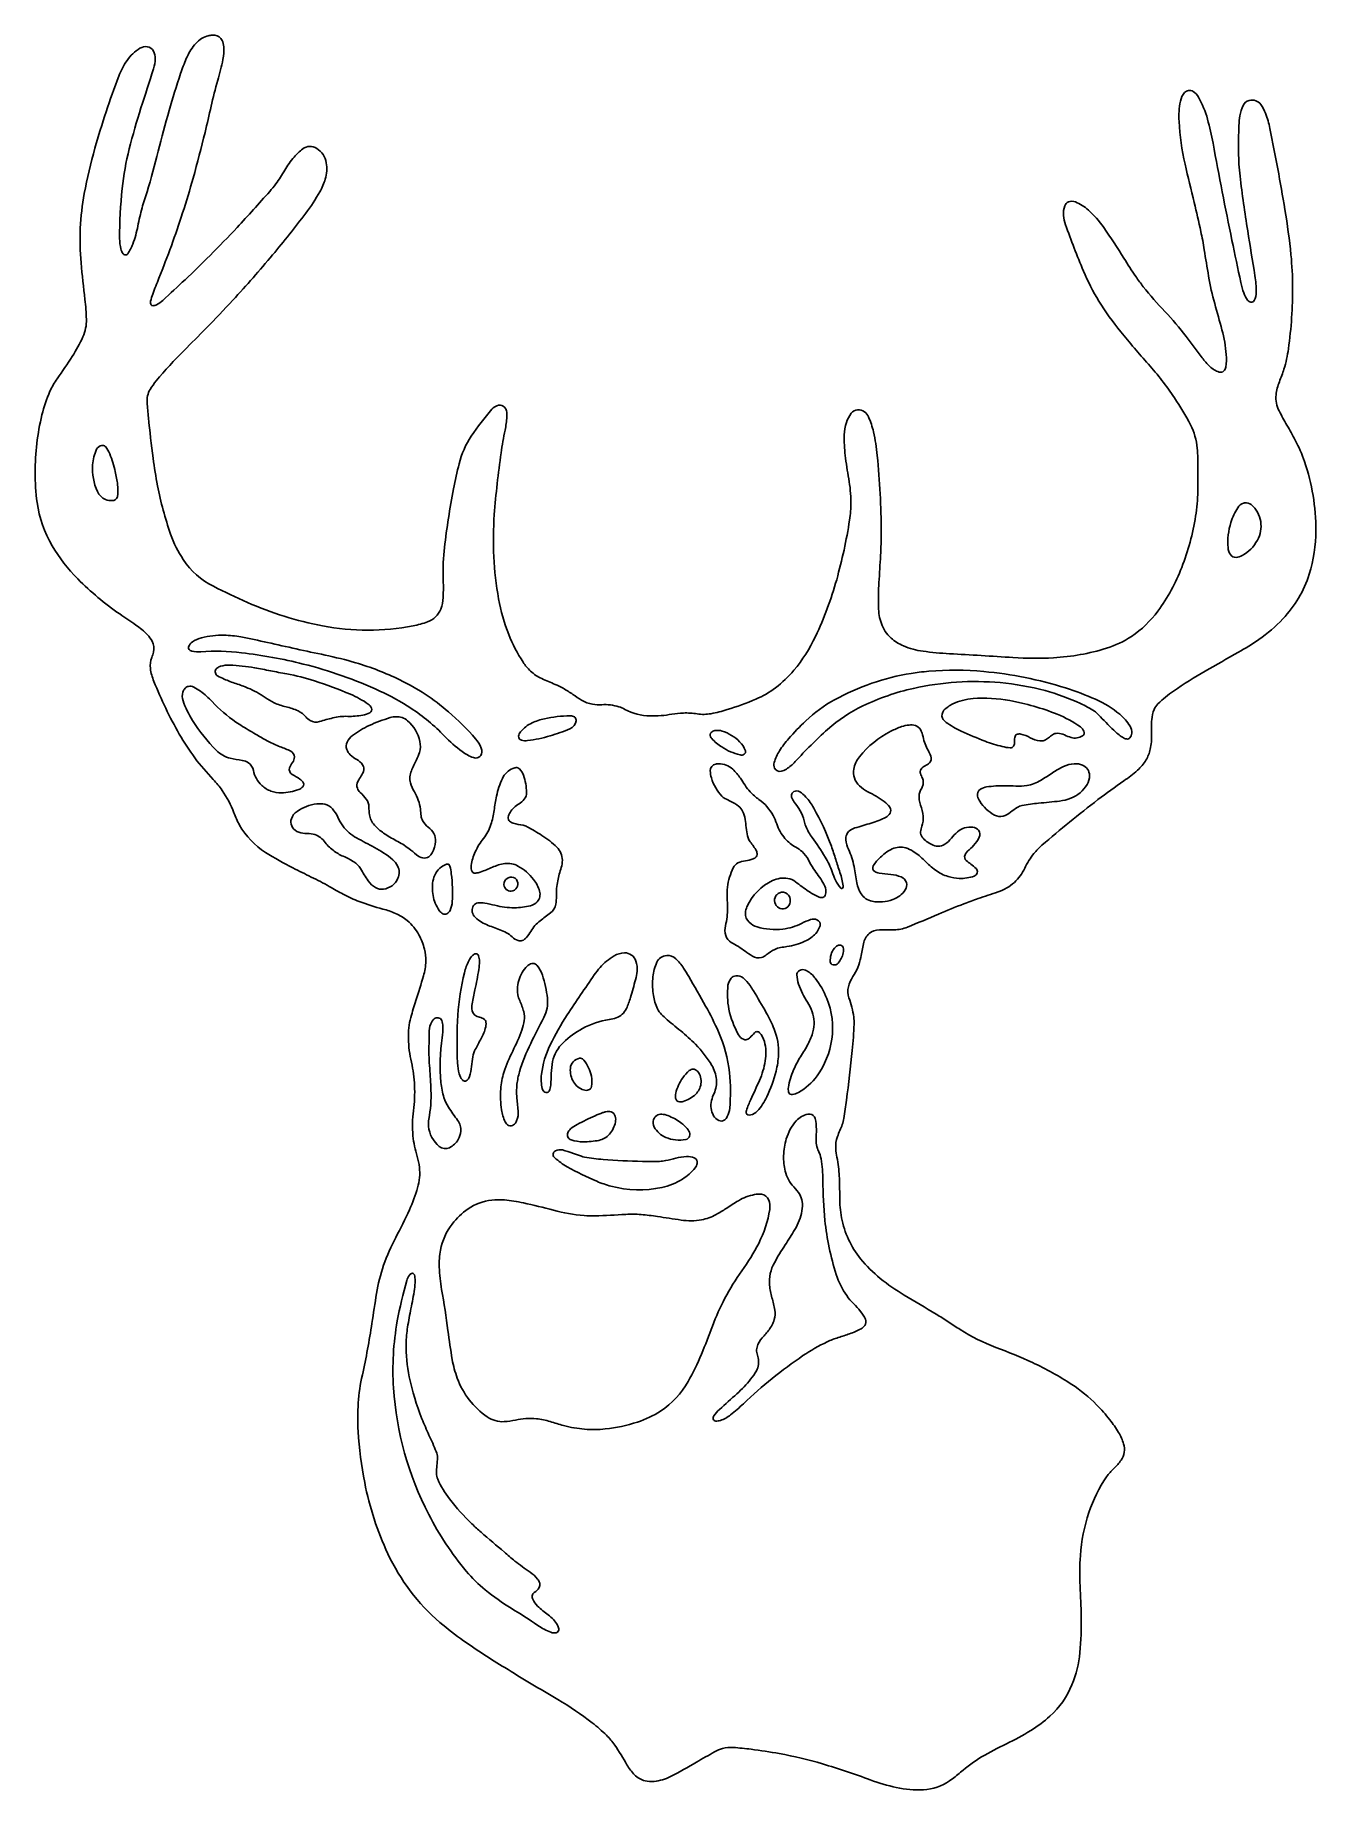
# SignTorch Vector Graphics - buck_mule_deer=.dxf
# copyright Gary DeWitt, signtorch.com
# Model space of a CAD drawing. Extents: x 9.08 to 14.92, y 8 to 16.
import ezdxf

# ---------------------------------------------------------------- set-up
doc = ezdxf.new("R2010")
doc.units = 0
doc.layers.add('SignTorch_BUCK_MULE_DEER_', color=18, linetype='CONTINUOUS')

msp = doc.modelspace()

# ---------------------------------------------------------------- linework, layer by layer
at = {"layer": 'SignTorch_BUCK_MULE_DEER_'}
for points in [[(9.8637, 15.9942, 0.151227), (9.8068, 15.9549, 0.066055), (9.7697, 15.8922, 0.019138), (9.7435, 15.8236, 0.012629), (9.6913, 15.6553, 0.007229), (9.6418, 15.47, -0.011157), (9.5909, 15.2852, -0.009574), (9.5792, 15.2487, 0.016459), (9.568, 15.2121, 0.017789), (9.5487, 15.1291, -0.039875), (9.5258, 15.047, -0.068875), (9.5023, 15.0028, -0.271377), (9.4898, 14.9973, -0.218369), (9.481, 15.0027, -0.090337), (9.4713, 15.0247, -0.057659), (9.4656, 15.0725, -0.027493), (9.4772, 15.3, -0.035444), (9.5095, 15.4807, -0.015475), (9.563, 15.6676, -0.000025), (9.6201, 15.8458, 0.073895), (9.6276, 15.8921, 0.117685), (9.6199, 15.9267, 0.259805), (9.5915, 15.9465, 0.162408), (9.5584, 15.9391, 0.105222), (9.4996, 15.8838, 0.061345), (9.4617, 15.8119, 0.021208), (9.3529, 15.484, 0.023661), (9.3045, 15.2778, 0.068689), (9.29, 14.9612, 0.00626), (9.3074, 14.7942, -0.021449), (9.314, 14.7041, -0.113765), (9.2981, 14.624, -0.037913), (9.2497, 14.5352, -0.010622), (9.1808, 14.4335, 0.048605), (9.148, 14.3761, 0.046741), (9.1114, 14.2689, 0.058535), (9.0801, 14.0064, 0.034859), (9.0895, 13.8686, 0.099659), (9.1581, 13.6722, 0.061351), (9.275, 13.5209, 0.047007), (9.466, 13.3611, 0.002332), (9.5396, 13.3109, -0.055646), (9.5925, 13.2659, -0.060829), (9.6133, 13.2376, -0.189197), (9.6202, 13.1873, -0.039598), (9.612, 13.1621, 0.133942), (9.6058, 13.1134, 0.061569), (9.6218, 13.0535, 0.033075), (9.7377, 12.8137, 0.063045), (9.8924, 12.607, -0.040015), (9.9334, 12.5571, -0.064522), (9.9863, 12.4554, 0.041231), (10.0122, 12.3993, 0.123879), (10.131, 12.2748, 0.022678), (10.256, 12.2037, 0.005848), (10.3393, 12.1624, -0.0171), (10.4216, 12.1193, 0.004292), (10.4856, 12.0837, 0.035416), (10.5578, 12.0507, 0.025741), (10.6658, 12.0165, -0.039186), (10.7235, 11.9966, -0.070205), (10.7771, 11.9635, -0.096636), (10.8304, 11.8985, -0.059783), (10.8556, 11.8342, -0.073498), (10.8617, 11.7783, -0.060135), (10.851, 11.7115, -0.009869), (10.8164, 11.5992, 0.014258), (10.7935, 11.5225, 0.072768), (10.7822, 11.4255, 0.049581), (10.796, 11.3184, -0.04658), (10.8104, 11.2114, -0.044033), (10.805, 11.0973, 0.059174), (10.8031, 10.983, 0.048866), (10.822, 10.8893, -0.046632), (10.8324, 10.8389, -0.09836), (10.8245, 10.7464, -0.036708), (10.7869, 10.6451, -0.015144), (10.7252, 10.5202, 0.038201), (10.6693, 10.3927, 0.044733), (10.637, 10.2646, 0.00239), (10.616, 10.1281, -0.017792), (10.5723, 9.8931, 0.037126), (10.5537, 9.7657, 0.03387), (10.5533, 9.636, 0.031345), (10.5832, 9.4026, 0.062228), (10.6888, 9.0777, 0.105784), (10.9262, 8.765, 0.025454), (11.0337, 8.6816, 0.01546), (11.2214, 8.5592, 0.003038), (11.4637, 8.4136, -0.029957), (11.6202, 8.3077, -0.031328), (11.6856, 8.2507, -0.046814), (11.723, 8.2061, -0.024147), (11.7788, 8.1161, 0.071519), (11.8133, 8.0707, 0.129826), (11.8611, 8.0433, 0.093929), (11.9024, 8.0403, 0.090109), (11.9769, 8.0627, 0.014624), (12.0958, 8.1279, -0.003), (12.1784, 8.1757, -0.064827), (12.2151, 8.1908, -0.083178), (12.2633, 8.1954, -0.014466), (12.345, 8.1871, -0.011174), (12.4731, 8.1674, -0.029199), (12.6706, 8.1206, -0.015728), (12.8884, 8.0477, 0.033991), (13.007, 8.0128, 0.06767), (13.1305, 8.0025, 0.138989), (13.2495, 8.0431, 0.030045), (13.2998, 8.0825, -0.049157), (13.396, 8.1521, -0.019957), (13.5086, 8.2118, 0.025575), (13.6205, 8.2729, 0.046299), (13.7071, 8.3378, 0.112142), (13.8078, 8.4813, 0.07284), (13.8441, 8.6279, 0.030572), (13.8501, 8.7916, 0.006209), (13.845, 8.9308, -0.029677), (13.8463, 9.07, -0.063201), (13.8852, 9.2661, -0.0695), (13.966, 9.4291, -0.057597), (13.9988, 9.4668, 0.05557), (14.0317, 9.5045, 0.230153), (14.0433, 9.579, 0.059304), (14.0204, 9.6307, 0.034282), (13.9802, 9.6891, 0.026732), (13.92, 9.7571, 0.052785), (13.8065, 9.8502, 0.037842), (13.6276, 9.9493, 0.018363), (13.4604, 10.0187, -0.053265), (13.2984, 10.0996, -0.005046), (13.2439, 10.1352, 0.012137), (13.189, 10.1701, 0.001521), (13.0429, 10.2573, -0.036329), (12.934, 10.333, -0.051986), (12.8442, 10.4226, -0.124825), (12.7575, 10.6096, -0.047639), (12.7488, 10.7046, 0.012818), (12.7468, 10.8, 0.019903), (12.7432, 10.8414, 0.018661), (12.736, 10.8851, -0.032294), (12.7307, 10.9239, -0.105631), (12.7384, 10.9792, -0.020789), (12.7501, 11.0076, 0.065531), (12.767, 11.0621, 0.009171), (12.7798, 11.1457, 0.009282), (12.806, 11.372, 0.012664), (12.8146, 11.4923, 0.048131), (12.813, 11.5241, 0.049693), (12.7908, 11.6124, -0.149852), (12.7885, 11.6616, -0.082631), (12.8091, 11.7084, 0.096379), (12.845, 11.7963, 0.00125), (12.8571, 11.8581, -0.163128), (12.8832, 11.9044, -0.191969), (12.9296, 11.9216, 0.011781), (12.9961, 11.9215, 0.091345), (13.058, 11.9343, 0.00403), (13.1991, 11.993, -0.007386), (13.3151, 12.0404, -0.013377), (13.3802, 12.0639, 0.00245), (13.4708, 12.0943, 0.102095), (13.5451, 12.1381, 0.09966), (13.5922, 12.202, -0.061401), (13.6344, 12.2694, -0.043822), (13.671, 12.307, -0.014972), (13.9264, 12.5149, -0.013377), (14.0446, 12.6005, 0.03268), (14.1064, 12.6489, 0.073752), (14.1452, 12.6956, 0.084312), (14.1648, 12.745, 0.06234), (14.1705, 12.8123, -0.02884), (14.1717, 12.8799, -0.074507), (14.1822, 12.9255, -0.109662), (14.2, 12.9521, -0.038888), (14.2713, 13.0101, -0.021042), (14.4149, 13.1007, -0.003035), (14.5664, 13.1864, 0.025571), (14.6603, 13.2453, 0.049145), (14.7693, 13.3389, 0.1152), (14.8895, 13.5423, 0.075912), (14.9202, 13.7412, 0.082928), (14.868, 14.0561, 0.038947), (14.8261, 14.1533, 0.010395), (14.7882, 14.2217, -0.011317), (14.7523, 14.2867, -0.147326), (14.7384, 14.3596, -0.071934), (14.7534, 14.4194, 0.02244), (14.7743, 14.4773, 0.040939), (14.7949, 14.5697, 0.035331), (14.8139, 14.8534, 0.024012), (14.8064, 14.9972, 0.01651), (14.7786, 15.2047, 0.008191), (14.7106, 15.5735, 0.042552), (14.6904, 15.6429, 0.063033), (14.6689, 15.6828, 0.308524), (14.6164, 15.702, 0.226752), (14.588, 15.6784, 0.066219), (14.5736, 15.6321, 0.032565), (14.569, 15.5868, 0.012162), (14.5674, 15.465, 0.026147), (14.5743, 15.3568, 0.011266), (14.609, 15.1077, -0.000143), (14.6422, 14.903, -0.038847), (14.6483, 14.8291, -0.121438), (14.6387, 14.7893, -0.329981), (14.6239, 14.7821, -0.182792), (14.6085, 14.7914, -0.086962), (14.591, 14.8241, -0.026843), (14.5781, 14.8715, -0.001295), (14.5375, 15.0638, -0.006471), (14.4511, 15.5065, 0.022457), (14.4259, 15.6165, 0.061134), (14.3845, 15.7167, 0.123792), (14.36, 15.7425, 0.174658), (14.3395, 15.7471, 0.182056), (14.3216, 15.7376, 0.133506), (14.3022, 15.6982, 0.062715), (14.296, 15.6061, 0.04115), (14.3235, 15.4114, 0.005224), (14.3651, 15.2365, -0.008477), (14.3955, 15.1048, -0.013449), (14.411, 15.0211, 0.00271), (14.4307, 14.9004, 0.026643), (14.4586, 14.7756, -0.001691), (14.4917, 14.656, -0.047501), (14.5113, 14.543, -0.056925), (14.5092, 14.4866, -0.161095), (14.5, 14.4685, -0.281337), (14.4791, 14.4635, -0.114391), (14.4365, 14.4892, -0.036934), (14.4016, 14.5285, -0.002178), (14.3283, 14.6255, 0.030977), (14.2313, 14.7395, -0.02532), (14.133, 14.8524, -0.01735), (14.0989, 14.8991, -0.010136), (14.045, 14.9821, 0.01211), (13.9526, 15.1231, 0.060393), (13.8827, 15.202, 0.085319), (13.8234, 15.2388, 0.193199), (13.7917, 15.2389, 0.214988), (13.7752, 15.2218, 0.110391), (13.7696, 15.1775, 0.060066), (13.7788, 15.1352, 0.016599), (13.8601, 14.9242, 0.037525), (13.9306, 14.7874, 0.03368), (14.03, 14.6477, 0.010338), (14.1561, 14.4999, -0.033586), (14.2753, 14.3463, -0.029295), (14.3483, 14.2229, -0.096235), (14.379, 14.1174, -0.019814), (14.3815, 14.0705, -0.006193), (14.3815, 13.9206, -0.036319), (14.3718, 13.8065, -0.053752), (14.3086, 13.5734, -0.064772), (14.1995, 13.3744, -0.088287), (14.0788, 13.2589, -0.0721), (13.9652, 13.2049, -0.060823), (13.724, 13.1615, -0.031159), (13.5389, 13.1625, 0.003686), (13.249, 13.1801, -0.02039), (13.1288, 13.1914, -0.066309), (13.0391, 13.2159, -0.081332), (12.9831, 13.2511, -0.12899), (12.9388, 13.3174, -0.079234), (12.9255, 13.3926, -0.019036), (12.9278, 13.505, 0.000055), (12.935, 13.6278, 0.015419), (12.938, 13.7341, 0.024037), (12.9202, 14.083, 0.030206), (12.9028, 14.1912, 0.049033), (12.8803, 14.2595, 0.122123), (12.8624, 14.2827, 0.412325), (12.8014, 14.2757, 0.096046), (12.7791, 14.2334, 0.06461), (12.7698, 14.1771, 0.039404), (12.774, 14.0841, 0.012833), (12.79, 13.9773, -0.041709), (12.7999, 13.8697, -0.040828), (12.7939, 13.7892, -0.029228), (12.735, 13.5175, -0.04242), (12.6385, 13.2589, -0.064067), (12.5397, 13.1046, -0.055767), (12.4562, 13.025, -0.0623), (12.3668, 12.9731, -0.025432), (12.2354, 12.9251, -0.028104), (12.1619, 12.9068, -0.086478), (12.0991, 12.9059, 0.047396), (12.0363, 12.9098, 0.035666), (11.9833, 12.9043, -0.046977), (11.8845, 12.8964, -0.121982), (11.7695, 12.9265, 0.049156), (11.7421, 12.9381, 0.089676), (11.6642, 12.9478, -0.052857), (11.6219, 12.9499, -0.098963), (11.5722, 12.9683, -0.013905), (11.5325, 12.9942, 0.022016), (11.4873, 13.0226, 0.029839), (11.452, 13.0401, -0.003272), (11.3903, 13.0665, -0.089657), (11.3387, 13.1011, -0.053959), (11.3054, 13.1412, -0.05299), (11.2397, 13.2676, -0.048886), (11.1936, 13.4303, -0.063841), (11.174, 13.8141, -0.01626), (11.2048, 14.0953, -0.016004), (11.223, 14.1991, 0.034166), (11.2315, 14.2604, 0.079755), (11.2291, 14.2869, 0.110005), (11.2207, 14.3034, 0.290138), (11.1936, 14.3124, 0.151376), (11.163, 14.2938, 0.034432), (11.0692, 14.1716, 0.08482), (11.0136, 14.0459, 0.014151), (10.988, 13.9311, 0.01874), (10.9468, 13.6643, 0.036864), (10.941, 13.5271, -0.015815), (10.941, 13.4362, -0.089026), (10.9298, 13.3834, -0.211294), (10.8699, 13.3256, -0.039827), (10.8036, 13.3071, -0.095718), (10.3907, 13.3068, -0.056443), (10.0483, 13.4137, -0.014045), (9.8929, 13.4875, -0.127179), (9.7559, 13.6088, -0.064654), (9.698, 13.7244, -0.036392), (9.6386, 13.9457, -0.014027), (9.6183, 14.0705, -0.009496), (9.597, 14.2561, -0.002711), (9.5908, 14.3247, -0.157727), (9.6047, 14.3844, -0.038359), (9.6324, 14.4234, -0.023143), (9.7592, 14.5621, 0.001967), (9.8592, 14.6624, 0.009088), (9.9821, 14.7915, 0.011228), (10.1632, 14.9977, 0.012727), (10.314, 15.1871, 0.031941), (10.3788, 15.2853, 0.059666), (10.4034, 15.3434, 0.11135), (10.4078, 15.4172, 0.212822), (10.3645, 15.483, 0.314017), (10.3002, 15.4805, 0.056164), (10.261, 15.4433, 0.041108), (10.2185, 15.3834, -0.023473), (10.1782, 15.322, -0.023697), (10.1498, 15.2865, -0.007094), (10.0008, 15.1226, -0.008036), (9.8779, 14.9952, -0.008952), (9.7637, 14.8846, -0.001138), (9.6624, 14.7904, -0.067476), (9.6341, 14.7705, -0.112641), (9.6168, 14.766, -0.259891), (9.6095, 14.7698, -0.211031), (9.6067, 14.787, -0.026399), (9.6164, 14.8183, -0.007309), (9.645, 14.892, 0.017897), (9.7529, 15.1888, 0.010293), (9.8007, 15.348, 0.007961), (9.8551, 15.5559, 0.005161), (9.8828, 15.6748, -0.013875), (9.9127, 15.7932, 0.013412), (9.9367, 15.8883, 0.075792), (9.9408, 15.9463, 0.085483), (9.9334, 15.9749, 0.273487), (9.899, 15.9991, 0.054871), (9.8836, 15.9987, 0.041279)], [(9.3884, 14.1293, -0.201785), (9.402, 14.1223, -0.082367), (9.4205, 14.091, -0.034676), (9.4457, 14.0099, -0.027192), (9.4563, 13.9507, -0.070844), (9.4552, 13.8956, -0.235996), (9.4451, 13.8815, -0.102126), (9.4325, 13.8779, -0.119721), (9.4012, 13.883, -0.189613), (9.3642, 13.9193, -0.122188), (9.3424, 14.0403, -0.093442), (9.3608, 14.1119, -0.252587), (9.384, 14.1291, -0.024374), (9.3864, 14.1293, -0.030331)], [(14.5951, 13.8674, -0.217961), (14.625, 13.8594, -0.185795), (14.6685, 13.782, -0.162587), (14.6532, 13.6969, -0.142137), (14.5839, 13.6271, -0.115027), (14.556, 13.6192, -0.255869), (14.5307, 13.6315, -0.136906), (14.5194, 13.663, -0.094072), (14.5327, 13.7788, -0.069691), (14.5643, 13.8455, -0.159661), (14.59, 13.8661, -0.025486), (14.5923, 13.8668, -0.021869)], [(9.9416, 13.2645, -0.042622), (10.0185, 13.2565, -0.008485), (10.14, 13.2311, 0.003983), (10.4023, 13.1738, -0.019403), (10.5425, 13.1386, -0.042028), (10.7426, 13.0612, -0.064238), (10.9646, 12.9155, -0.036542), (11.0884, 12.7923, -0.087135), (11.1138, 12.7502, -0.09872), (11.1171, 12.7309, -0.292007), (11.101, 12.7071, -0.192825), (11.0784, 12.7064, -0.072105), (11.0269, 12.7344, -0.040566), (10.9468, 12.805, 0.0564), (10.794, 12.9314, 0.036297), (10.6518, 13.0101, 0.047287), (10.3026, 13.1331, 0.031193), (10.0215, 13.1847, 0.048116), (9.836, 13.1891, -0.068205), (9.7949, 13.1917, -0.18928), (9.782, 13.2, -0.267669), (9.7807, 13.2137, -0.13457), (9.7973, 13.2339, -0.092679), (9.8391, 13.2529, -0.065525)], [(9.926, 13.1226, -0.088791), (9.9683, 13.1283, -0.033287), (10.0808, 13.1159, -0.004351), (10.1541, 13.1022, 0.00162), (10.2273, 13.0881, -0.030669), (10.3544, 13.0559, -0.023039), (10.5178, 12.9952, -0.051045), (10.5994, 12.9503, -0.142203), (10.614, 12.9324, -0.389555), (10.6064, 12.9113, -0.075921), (10.5738, 12.9, -0.052011), (10.5054, 12.8946, 0.065878), (10.4372, 12.8874, 0.019292), (10.3774, 12.8705, -0.217835), (10.3346, 12.8754, -0.083772), (10.3157, 12.8916, 0.11234), (10.279, 12.9198, 0.053339), (10.2247, 12.938, -0.055263), (10.1704, 12.9565, -0.045011), (10.1289, 12.9807, 0.057204), (10.0508, 13.0237, 0.017205), (9.9962, 13.0439, -0.021421), (9.9419, 13.0646, -0.023273), (9.9126, 13.0788, -0.436024), (9.9049, 13.1093, -0.109357), (9.9115, 13.1158, -0.062699)], [(13.1552, 13.1001, -0.045272), (13.4058, 13.0991, -0.052518), (13.7787, 13.0238, -0.02765), (13.9159, 12.9722, -0.070897), (14.0256, 12.9039, -0.07656), (14.0728, 12.8502, -0.164927), (14.0808, 12.8172, -0.166403), (14.0716, 12.7963, -0.25549), (14.057, 12.7914, -0.105755), (14.0381, 12.7991, -0.041775), (13.9985, 12.8312, -0.015236), (13.929, 12.902, 0.06241), (13.91, 12.9181, 0.035576), (13.8473, 12.9527, 0.042445), (13.6852, 13.0117, 0.043976), (13.4809, 13.0481, 0.077145), (13.0852, 13.0221, 0.056564), (12.8544, 12.9424, 0.071705), (12.6939, 12.8352, 0.024732), (12.5457, 12.6882, -0.063054), (12.506, 12.6544, -0.086944), (12.4822, 12.6442, -0.359693), (12.4521, 12.6591, -0.176994), (12.4504, 12.6841, -0.073098), (12.4747, 12.7379, -0.037147), (12.5157, 12.7924, -0.022373), (12.594, 12.8741, -0.065257), (12.7255, 12.9702, -0.085186), (13.0749, 13.0904, -0.010225), (13.1112, 13.0956, -0.008482)], [(9.78, 13.0313, -0.169782), (9.8043, 13.0274, -0.058103), (9.8617, 12.9869, -0.021048), (9.8873, 12.962, 0.051948), (9.9957, 12.8687, 0.014321), (10.026, 12.8489, 0.006567), (10.094, 12.8085, 0.003895), (10.144, 12.7802, 0.044142), (10.1976, 12.7563, -0.03857), (10.246, 12.7354, -0.259648), (10.2623, 12.7103, -0.193588), (10.2538, 12.6841, 0.096222), (10.2406, 12.66, 0.355776), (10.2522, 12.6302, -0.019256), (10.288, 12.6081, -0.071722), (10.3013, 12.596, -0.366411), (10.3011, 12.5741, -0.125088), (10.2824, 12.5611, -0.084433), (10.2031, 12.5457, -0.097603), (10.1557, 12.5539, -0.095043), (10.1137, 12.5799, -0.157746), (10.0755, 12.6479, 0.189705), (10.0526, 12.6832, 0.127934), (10.0247, 12.6939, -0.031848), (9.9702, 12.7036, -0.13727), (9.9074, 12.7389, -0.055606), (9.7979, 12.8758, -0.058353), (9.7547, 12.9659, -0.152161), (9.7536, 13.005, -0.129081), (9.7642, 13.0231, -0.153445)], [(13.3568, 12.9756, -0.065287), (13.5248, 12.9666, -0.048745), (13.741, 12.9041, -0.062016), (13.8463, 12.8462, -0.132845), (13.8622, 12.8264, -0.372138), (13.8558, 12.8054, -0.21341), (13.8037, 12.7981, -0.043146), (13.7735, 12.8096, 0.104277), (13.7422, 12.8174, 0.165091), (13.7186, 12.8104, 0.021617), (13.701, 12.7967, -0.090019), (13.6811, 12.7851, -0.10804), (13.662, 12.7826, -0.115267), (13.6179, 12.797, 0.087605), (13.5747, 12.8137, 0.109182), (13.5589, 12.8133, 0.266382), (13.5484, 12.8033, 0.09467), (13.5461, 12.781, -0.147803), (13.5416, 12.759, -0.306446), (13.5254, 12.7507, -0.030588), (13.4898, 12.7571, -0.030112), (13.4121, 12.7811, -0.020527), (13.3023, 12.8276, -0.040784), (13.2339, 12.8671, -0.132352), (13.2179, 12.886, -0.314867), (13.2242, 12.9223, -0.0847), (13.2647, 12.9512, -0.048355), (13.3082, 12.9674, -0.045603)], [(10.7252, 12.893, -0.19285), (10.7786, 12.8742, -0.15842), (10.8347, 12.78, -0.134122), (10.8326, 12.7303, -0.036314), (10.8189, 12.6963, 0.012607), (10.7959, 12.6461, 0.166882), (10.7918, 12.5912, 0.075403), (10.8095, 12.5501, -0.111885), (10.8368, 12.4716, -0.003947), (10.84, 12.4417, 0.10093), (10.8469, 12.4192, 0.112011), (10.8727, 12.3898, -0.115531), (10.8984, 12.3602, -0.14304), (10.9059, 12.3235, -0.10113), (10.8911, 12.2733, -0.119559), (10.8749, 12.255, -0.210219), (10.848, 12.2497, -0.119122), (10.8195, 12.2638, 0.010024), (10.7841, 12.2921, 0.045945), (10.7272, 12.328, -0.032525), (10.6694, 12.3624, -0.059806), (10.6272, 12.3994, -0.143856), (10.605, 12.4461, -0.038325), (10.602, 12.4823, 0.161652), (10.5904, 12.5167, 0.042751), (10.5621, 12.5482, -0.118484), (10.5495, 12.5672, -0.216701), (10.552, 12.598, -0.019671), (10.5676, 12.6237, 0.062952), (10.5776, 12.6438, 0.240707), (10.5735, 12.6736, 0.115355), (10.5465, 12.6978, -0.064537), (10.5173, 12.7191, -0.115614), (10.5011, 12.7438, -0.202466), (10.5027, 12.777, -0.120223), (10.5276, 12.8073, -0.05298), (10.6031, 12.8524, -0.036346), (10.6996, 12.8887, -0.061166)], [(11.5264, 12.8968, -0.17628), (11.5424, 12.8887, -0.220595), (11.547, 12.8749, -0.273738), (11.5189, 12.8377, -0.024554), (11.4286, 12.8057, -0.040733), (11.3256, 12.7838, -0.10463), (11.2979, 12.786, -0.163795), (11.2874, 12.7934, -0.199342), (11.2848, 12.8038, -0.13348), (11.2938, 12.824, -0.112302), (11.346, 12.8647, -0.057178), (11.4029, 12.8838, -0.048417), (11.519, 12.8971, -0.014257), (11.5233, 12.897, -0.019095)], [(12.1795, 12.8296, -0.126167), (12.2131, 12.8275, -0.119225), (12.2926, 12.779, -0.112369), (12.3187, 12.7376, -0.359138), (12.3128, 12.7215, -0.194592), (12.2946, 12.7189, -0.083251), (12.2108, 12.7549, -0.062998), (12.1652, 12.7932, -0.194578), (12.1582, 12.8118, -0.217259), (12.1629, 12.8217, -0.126327)], [(13.0651, 12.8551, -0.097003), (13.0938, 12.8525, -0.197316), (13.1169, 12.8342, -0.079094), (13.129, 12.8012, 0.081706), (13.1517, 12.74, -0.036777), (13.1643, 12.7136, -0.299942), (13.1577, 12.6824, -0.090775), (13.1379, 12.669, 0.142945), (13.1197, 12.6537, 0.242464), (13.1174, 12.6337, 0.005662), (13.1256, 12.613, -0.088542), (13.1299, 12.5928, -0.107631), (13.1268, 12.5761, -0.033759), (13.1179, 12.5582, 0.10455), (13.1115, 12.5392, 0.115399), (13.1174, 12.4891, -0.054297), (13.1292, 12.4401, -0.126613), (13.1234, 12.3934, 0.064848), (13.1173, 12.3688, 0.212322), (13.125, 12.3439, 0.096744), (13.1688, 12.3101, 0.101288), (13.1963, 12.3027, 0.167702), (13.2285, 12.3117, 0.072652), (13.2579, 12.339, -0.04601), (13.2858, 12.3679, -0.209041), (13.3558, 12.3894, -0.195485), (13.3817, 12.3752, -0.296322), (13.3852, 12.3435, -0.070119), (13.3589, 12.3057, -0.023648), (13.3322, 12.2795, 0.105988), (13.3203, 12.2633, 0.330736), (13.3262, 12.237, 0.02991), (13.347, 12.2211, -0.050764), (13.3711, 12.201, -0.269164), (13.3759, 12.182, -0.237529), (13.3618, 12.1667, -0.102669), (13.2941, 12.156, -0.059802), (13.2438, 12.1645, -0.087923), (13.1858, 12.1935, -0.040136), (13.1357, 12.2373, 0.057655), (13.0841, 12.2793, 0.07333), (13.0499, 12.2947, 0.172873), (12.9886, 12.2906, 0.064424), (12.9557, 12.2709, 0.046415), (12.9171, 12.2344, 0.044866), (12.902, 12.2135, 0.411047), (12.9085, 12.1868, 0.109252), (12.9284, 12.1799, 0.002921), (12.982, 12.1741, -0.063816), (13.0289, 12.163, -0.237959), (13.0528, 12.1372, -0.221129), (13.0475, 12.1037, -0.160055), (12.9904, 12.0593, -0.132594), (12.8965, 12.0517, -0.209482), (12.846, 12.0861, -0.101749), (12.8276, 12.1351, 0.009041), (12.8145, 12.2097, 0.060357), (12.7891, 12.2886, -0.082974), (12.7773, 12.3317, -0.120548), (12.7807, 12.3561, -0.137821), (12.7938, 12.3734, -0.088897), (12.8183, 12.3858, 0.000102), (12.893, 12.4081, 0.047962), (12.9601, 12.4353, 0.140735), (12.9782, 12.4527, 0.291875), (12.9772, 12.4803, 0.082792), (12.9517, 12.5065, 0.045986), (12.8772, 12.5513, -0.077743), (12.8387, 12.578, -0.121375), (12.8157, 12.614, -0.12951), (12.8129, 12.6542, -0.123068), (12.8388, 12.7104, -0.105239), (12.9817, 12.8267, -0.036506), (13.031, 12.8476, -0.056002)], [(11.2727, 12.6609, -0.219341), (11.2889, 12.6547, -0.108709), (11.3067, 12.626, -0.077133), (11.3213, 12.5479, -0.188831), (11.3101, 12.5164, -0.07804), (11.2866, 12.4966, 0.117031), (11.2458, 12.4565, 0.096605), (11.2377, 12.4355, 0.248431), (11.2438, 12.4164, 0.138918), (11.2607, 12.4072, 0.006661), (11.3054, 12.3979, -0.074377), (11.3242, 12.3912, -0.01915), (11.391, 12.3522, -0.053623), (11.459, 12.2978, -0.194383), (11.4843, 12.239, -0.085423), (11.4793, 12.2056, 0.0298), (11.4632, 12.145, 0.057261), (11.4572, 12.0756, -0.051951), (11.4544, 12.0381, -0.191243), (11.4298, 11.9987, 0.007152), (11.383, 11.9631, 0.092522), (11.3405, 11.9147, -0.040292), (11.3204, 11.8864, -0.129669), (11.3011, 11.8728, -0.167489), (11.2827, 11.8724, -0.12337), (11.2551, 11.8894, 0.083074), (11.2289, 11.9086, 0.038701), (11.1683, 11.9335, -0.060736), (11.1088, 11.9609, -0.083375), (11.0819, 11.9846, -0.32697), (11.0794, 12.032, -0.227232), (11.0994, 12.0441, -0.06549), (11.1302, 12.0431, -0.018892), (11.1771, 12.0334, 0.057725), (11.2652, 12.0223, 0.067484), (11.3387, 12.0316, 0.141865), (11.3694, 12.05, 0.266758), (11.3804, 12.0979, 0.089955), (11.3532, 12.1509, 0.103439), (11.2817, 12.2124, 0.162047), (11.2216, 12.2235, 0.07416), (11.165, 12.2068, -0.027817), (11.1102, 12.185, -0.049517), (11.0892, 12.1802, -0.386421), (11.0697, 12.1939, -0.089253), (11.0688, 12.2152, -0.075143), (11.087, 12.2771, -0.060873), (11.1249, 12.3381, 0.093956), (11.1587, 12.4013, 0.041289), (11.1732, 12.4659, -0.015818), (11.1844, 12.5311, -0.058652), (11.2109, 12.6114, -0.189403), (11.2587, 12.6569, -0.027361), (11.2678, 12.66, -0.052857)], [(12.1967, 12.6784, -0.205962), (12.2609, 12.6536, -0.04464), (12.2964, 12.6121, -0.014283), (12.3175, 12.5805, 0.047753), (12.3406, 12.5504, 0.052604), (12.3804, 12.516, -0.11938), (12.445, 12.4428, -0.038977), (12.4615, 12.4048, 0.093423), (12.4994, 12.338, 0.09391), (12.5491, 12.2978, -0.055445), (12.5774, 12.2782, -0.104166), (12.6058, 12.2408, 0.044919), (12.6295, 12.2004, -0.009593), (12.6726, 12.1376, -0.108101), (12.6856, 12.1038, -0.147595), (12.6818, 12.0775, -0.272407), (12.6694, 12.0689, -0.125374), (12.6514, 12.0722, -0.042984), (12.6056, 12.0979, -0.016383), (12.5477, 12.1403, 0.125592), (12.5122, 12.1559, 0.152644), (12.4426, 12.1462, 0.179028), (12.326, 12.0271, 0.090815), (12.3191, 11.9989, 0.223228), (12.3364, 11.9559, 0.114998), (12.3721, 11.9353, 0.104161), (12.4898, 11.9252, 0.042969), (12.5335, 11.9345, 0.043011), (12.575, 11.9511, -0.03607), (12.6164, 11.9683, -0.173398), (12.6451, 11.9677, -0.391458), (12.659, 11.9396, -0.114615), (12.6393, 11.9048, -0.100672), (12.5905, 11.8694, -0.07044), (12.5082, 11.8452, 0.003273), (12.4792, 11.8408, 0.076801), (12.453, 11.8324, 0.056828), (12.4141, 11.807, -0.111726), (12.3918, 11.7957, -0.202081), (12.3509, 11.802, -0.020383), (12.318, 11.8241, 0.033032), (12.2544, 11.8644, -0.200109), (12.2289, 11.8963, -0.129128), (12.2279, 11.9402, 0.059683), (12.2372, 12.0213, 0.014694), (12.2355, 12.0689, -0.04841), (12.237, 12.1165, -0.081104), (12.2634, 12.2044, -0.162851), (12.2849, 12.2263, -0.091173), (12.3191, 12.2365, 0.063126), (12.3539, 12.2448, 0.116733), (12.3681, 12.2544, 0.178947), (12.3724, 12.2649, 0.128523), (12.3688, 12.2812, 0.064968), (12.3405, 12.3221, -0.086914), (12.3344, 12.3318, -0.051293), (12.329, 12.3503, -0.017752), (12.3181, 12.4246, 0.0981), (12.3058, 12.4632, 0.095794), (12.2879, 12.4848, 0.064536), (12.2528, 12.5067, -0.013913), (12.2251, 12.5204, -0.082703), (12.2108, 12.5312, -0.059987), (12.1834, 12.5683, -0.055321), (12.1637, 12.6141, -0.07063), (12.1586, 12.6465, -0.368304), (12.184, 12.6771, -0.016774), (12.1904, 12.6779, -0.01696)], [(13.818, 12.6785, -0.110913), (13.8554, 12.6726, -0.305557), (13.8878, 12.6254, -0.135564), (13.8768, 12.5841, -0.170412), (13.8024, 12.5211, -0.062196), (13.7517, 12.5086, -0.008662), (13.6559, 12.499, 0.027953), (13.5807, 12.4885, 0.087839), (13.558, 12.4797, 0.043269), (13.5276, 12.4575, -0.117035), (13.4943, 12.4399, -0.18936), (13.4543, 12.4448, -0.127862), (13.3872, 12.5075, -0.087633), (13.3778, 12.5304, -0.308304), (13.3905, 12.5621, -0.11128), (13.4189, 12.573, -0.040526), (13.5014, 12.5785, -0.012899), (13.5521, 12.5764, 0.060304), (13.6028, 12.5791, 0.094225), (13.6651, 12.6027, 0.009525), (13.7189, 12.6371, -0.035852), (13.7694, 12.6658, -0.094915)], [(10.3642, 12.4956, -0.087774), (10.4009, 12.4941, -0.160039), (10.4355, 12.4736, -0.075821), (10.4603, 12.4347, 0.054701), (10.4835, 12.3949, 0.111108), (10.5461, 12.3406, 0.002354), (10.6277, 12.2973, -0.054661), (10.711, 12.2413, -0.10032), (10.7332, 12.2132, -0.224803), (10.7347, 12.1564, -0.265241), (10.668, 12.107, -0.156795), (10.633, 12.1139, -0.119857), (10.599, 12.1451, -0.012817), (10.5637, 12.2008, 0.118591), (10.5335, 12.2317, 0.03868), (10.4856, 12.2568, -0.060664), (10.4388, 12.284, -0.073398), (10.3977, 12.3258, 0.187582), (10.3484, 12.3574, 0.050714), (10.3106, 12.3611, -0.124924), (10.2737, 12.3703, -0.168554), (10.2501, 12.396, -0.186468), (10.2488, 12.4277, -0.164218), (10.2749, 12.4617, -0.114974)], [(12.5403, 12.5518, -0.272412), (12.5665, 12.5508, -0.069571), (12.5944, 12.527, -0.051765), (12.6306, 12.4764, -0.043009), (12.7108, 12.3024, -0.012268), (12.7306, 12.2428, 0.008411), (12.75, 12.1831, -0.047779), (12.7646, 12.1222, -0.200007), (12.7618, 12.1118, -0.472637), (12.7534, 12.1115, -0.074122), (12.7294, 12.1483, -0.022668), (12.7144, 12.1856, 0.050333), (12.6826, 12.2532, 0.024038), (12.6228, 12.3429, -0.062971), (12.5944, 12.3936, -0.040885), (12.5866, 12.4186, 0.074255), (12.569, 12.464, 0.043102), (12.5417, 12.5036, -0.100332), (12.5295, 12.5265, -0.175331), (12.5303, 12.5408, -0.1693)], [(10.9585, 12.221, -0.370396), (10.9719, 12.2114, -0.028185), (10.978, 12.1774, -0.044508), (10.9823, 12.0495, -0.094146), (10.9726, 12.0104, -0.177254), (10.9574, 11.9951, -0.223796), (10.94, 11.9952, -0.134688), (10.9226, 12.0101, -0.102736), (10.8946, 12.0786, -0.102067), (10.8961, 12.1526, -0.207239), (10.941, 12.2139, -0.036428), (10.9525, 12.2196, -0.075352)], [(11.2538, 12.1615, -0.292688), (11.2789, 12.1439, -0.505823), (11.251, 12.0981, -0.416297), (11.218, 12.126, -0.395346), (11.246, 12.1611, -0.020266), (11.2504, 12.1615, -0.026544)], [(12.4832, 12.0926, -0.291864), (12.516, 12.0793, -0.252692), (12.521, 12.0396, -0.4586), (12.471, 12.0219, -0.426425), (12.4575, 12.0759, -0.109111), (12.4679, 12.0865, -0.09788)], [(12.7495, 11.8523, -0.354644), (12.7644, 11.8405, -0.105951), (12.7646, 11.8162, -0.127198), (12.742, 11.77, -0.278059), (12.7183, 11.7622, -0.323711), (12.7061, 11.7761, -0.196036), (12.7246, 11.8378, -0.090646), (12.7378, 11.8491, -0.130391)], [(11.0886, 11.8125, -0.384555), (11.1023, 11.8038, -0.066666), (11.106, 11.7777, -0.040388), (11.1033, 11.7413, -0.015677), (11.0858, 11.6488, 0.009026), (11.0728, 11.5842, 0.106224), (11.0737, 11.5532, 0.300502), (11.1065, 11.5229, -0.118965), (11.1288, 11.5135, -0.212428), (11.1358, 11.5013, -0.096784), (11.133, 11.4717, -0.059891), (11.1106, 11.4197, 0.02235), (11.0844, 11.3696, 0.082359), (11.074, 11.3326, -0.000769), (11.069, 11.2871, -0.087361), (11.056, 11.2427, -0.243487), (11.0419, 11.2324, -0.258643), (11.0284, 11.2374, -0.114071), (11.0139, 11.2647, -0.052792), (11.0062, 11.315, -0.028424), (11.008, 11.5331, -0.043092), (11.0375, 11.7262, -0.058826), (11.0576, 11.7804, -0.074007), (11.0756, 11.8056, -0.159376)], [(11.351, 11.7685, -0.216327), (11.3698, 11.7589, -0.089572), (11.3931, 11.7157, -0.051041), (11.4162, 11.6098, -0.148556), (11.4, 11.5221, 0.004121), (11.3398, 11.4034, 0.042128), (11.289, 11.2748, 0.045675), (11.2774, 11.218, 0.046777), (11.2765, 11.1615, 0.00783), (11.2824, 11.0982, -0.125361), (11.2758, 11.0516, -0.122701), (11.2616, 11.0323, -0.296229), (11.2394, 11.0297, -0.172767), (11.2229, 11.0468, -0.07092), (11.207, 11.1011, -0.051745), (11.2032, 11.1961, -0.063619), (11.2179, 11.2722, -0.037737), (11.2579, 11.3688, 0.031152), (11.2993, 11.4649, 0.045771), (11.3104, 11.508, 0.10916), (11.3081, 11.549, 0.038791), (11.2897, 11.5991, -0.119285), (11.2795, 11.6515, -0.11569), (11.301, 11.7273, -0.080945), (11.3238, 11.7562, -0.079113), (11.3389, 11.7662, -0.118066)], [(11.7673, 11.8167, -0.335308), (11.8199, 11.7791, -0.097524), (11.8249, 11.7328, -0.045628), (11.818, 11.6941, -0.003805), (11.795, 11.6131, -0.036357), (11.7763, 11.5628, -0.207907), (11.7291, 11.5205, -0.042236), (11.6979, 11.5129, 0.086747), (11.5761, 11.4717, 0.064692), (11.489, 11.4084, 0.152271), (11.4399, 11.3209, 0.045327), (11.4336, 11.2676, -0.010119), (11.431, 11.2141, -0.098168), (11.4236, 11.1867, -0.448294), (11.4047, 11.1816, -0.191879), (11.3927, 11.1985, -0.090563), (11.389, 11.2631, -0.082473), (11.4286, 11.3968, -0.03242), (11.5064, 11.5336, -0.005858), (11.6296, 11.7161, -0.030045), (11.6561, 11.7499, -0.076147), (11.7199, 11.8029, -0.129479)], [(11.96, 11.8045, -0.205957), (12.0009, 11.79, -0.06308), (12.0368, 11.7474, -0.011831), (12.0604, 11.7089, -0.003436), (12.1375, 11.5739, -0.024758), (12.1961, 11.4565, -0.07544), (12.246, 11.2708, -0.052288), (12.2472, 11.1082, -0.09329), (12.2362, 11.0703, -0.104189), (12.2247, 11.0559, -0.294419), (12.1971, 11.0527, -0.147106), (12.1739, 11.0745, -0.196997), (12.1642, 11.1433, -0.045023), (12.1759, 11.1762, 0.132082), (12.1866, 11.2399, 0.11074), (12.1657, 11.304, 0.061085), (12.0915, 11.3999, 0.02772), (12.0241, 11.4609, -0.007244), (11.9542, 11.5191, -0.037341), (11.9312, 11.5419, -0.08019), (11.9145, 11.569, -0.066825), (11.8981, 11.6311, -0.056236), (11.897, 11.7073, -0.08445), (11.9152, 11.7738, -0.273532)], [(12.2755, 11.7122, -0.214816), (12.3091, 11.7023, -0.062047), (12.3403, 11.668, -0.019503), (12.3556, 11.6443, -0.004744), (12.4139, 11.5438, -0.033161), (12.45, 11.4693, -0.108279), (12.4697, 11.353, -0.048692), (12.4587, 11.2772, -0.051902), (12.4166, 11.1605, -0.069927), (12.3731, 11.0954, -0.160997), (12.343, 11.0781, -0.113823), (12.3299, 11.0784, -0.312081), (12.3224, 11.087, -0.111363), (12.3237, 11.0988, -0.024853), (12.3435, 11.148, 0.00372), (12.3829, 11.2352, 0.063093), (12.4095, 11.3239, 0.10519), (12.4055, 11.4132, 0.127935), (12.3835, 11.4528, 0.441799), (12.36, 11.4522, -0.009365), (12.341, 11.4311, -0.141857), (12.3247, 11.4214, -0.179018), (12.3096, 11.4229, -0.15001), (12.2876, 11.4435, -0.081889), (12.2437, 11.5606, -0.077717), (12.2394, 11.6691, -0.159759), (12.2543, 11.7013, -0.087399), (12.2638, 11.7085, -0.084235)], [(12.5734, 11.7391, -0.19982), (12.5987, 11.7355, -0.096273), (12.6372, 11.7013, -0.066268), (12.69, 11.6092, -0.133793), (12.7129, 11.4228, -0.12044), (12.6454, 11.2556, -0.111153), (12.5605, 11.1803, -0.090472), (12.5328, 11.171, -0.387943), (12.5158, 11.1825, -0.099975), (12.5151, 11.2041, -0.061463), (12.5385, 11.2833, -0.040528), (12.5706, 11.3434, 0.0211), (12.6051, 11.4022, 0.056255), (12.6268, 11.4574, 0.153583), (12.623, 11.5481, 0.053599), (12.6015, 11.5921, -0.053055), (12.5616, 11.6738, -0.082592), (12.5536, 11.7167, -0.21776), (12.5604, 11.7325, -0.065987), (12.5659, 11.7362, -0.053597)], [(10.9179, 11.5211, -0.291676), (10.9342, 11.5084, -0.078823), (10.9393, 11.481, -0.04305), (10.9363, 11.4301, 0.059314), (10.9308, 11.2262, 0.050379), (10.9443, 11.1569, 0.073966), (10.9649, 11.1132, 0.012925), (11.0066, 11.0539, -0.181355), (11.0212, 11.0034, -0.112906), (11.0095, 10.9657, -0.14812), (10.9697, 10.9287, -0.294587), (10.9229, 10.9343, -0.19716), (10.874, 11.0257, -0.0714), (10.8754, 11.0588, 0.054851), (10.8852, 11.1909, 0.012134), (10.8793, 11.2904, -0.025655), (10.876, 11.3901, 0.006791), (10.8763, 11.4507, -0.092854), (10.884, 11.4938, -0.133609), (10.8999, 11.5157, -0.195427)], [(11.5664, 11.3363, -0.218223), (11.5829, 11.3276, -0.11077), (11.6165, 11.2552, -0.10198), (11.617, 11.2071, -0.262676), (11.6042, 11.1921, -0.170363), (11.5811, 11.1918, -0.178075), (11.5353, 11.2286, -0.156024), (11.5207, 11.2904, -0.348557), (11.563, 11.3361, -0.021893), (11.565, 11.3363, -0.030104)], [(12.0801, 11.2864, -0.228875), (12.1005, 11.2772, -0.215129), (12.1164, 11.2198, -0.160896), (12.0923, 11.1727, -0.126748), (12.0348, 11.1392, -0.097621), (12.0179, 11.1378, -0.327292), (12.0004, 11.154, -0.112277), (12.0012, 11.1778, -0.086843), (12.0329, 11.2471, -0.068681), (12.0629, 11.2799, -0.169258)], [(11.6832, 11.0929, -0.139956), (11.707, 11.0915, -0.245682), (11.7254, 11.0719, -0.116038), (11.7264, 11.046, -0.134003), (11.6987, 10.9897, -0.163904), (11.651, 10.9623, -0.050235), (11.5803, 10.9555, -0.07799), (11.5237, 10.9646, -0.225676), (11.5087, 10.9789, -0.182846), (11.5086, 10.9961, -0.136628), (11.522, 11.0145, -0.045304), (11.5525, 11.0346, -0.018413), (11.6332, 11.074, -0.013693), (11.669, 11.0886, -0.035661)], [(11.9372, 11.0815, -0.082673), (11.9659, 11.0751, -0.059617), (12.0232, 11.0437, -0.090148), (12.0611, 11.0046, -0.221533), (12.0646, 10.9818, -0.280913), (12.0473, 10.966, -0.151367), (11.9555, 10.9758, -0.162855), (11.9028, 11.023, -0.219551), (11.8999, 11.0567, -0.160893), (11.9144, 11.0753, -0.161053)], [(12.6134, 11.0818, -0.329315), (12.637, 11.0618, -0.059213), (12.6425, 11.0122, -0.005986), (12.6416, 10.9661, 0.066464), (12.6448, 10.9344, 0.056764), (12.6519, 10.9149, -0.074272), (12.6637, 10.8782, -0.040362), (12.672, 10.7801, 0.024774), (12.6815, 10.5976, 0.051811), (12.733, 10.3508, 0.076647), (12.781, 10.2545, 0.04614), (12.8119, 10.2183, -0.032226), (12.8439, 10.1829, -0.061139), (12.8661, 10.1467, -0.275287), (12.8629, 10.1183, -0.106016), (12.8461, 10.1038, -0.040984), (12.7941, 10.0807, -0.007818), (12.7424, 10.0635, 0.032757), (12.6916, 10.0438, 0.040789), (12.5813, 9.981, 0.039984), (12.31, 9.7621, -0.021588), (12.2513, 9.711, -0.089422), (12.2047, 9.6859, -0.086656), (12.1834, 9.6828, -0.36561), (12.1722, 9.6929, -0.183779), (12.1753, 9.7063, -0.062665), (12.201, 9.7361, -0.000127), (12.2804, 9.8074, 0.040491), (12.3428, 9.8734, 0.041678), (12.369, 9.9121, 0.193727), (12.3765, 9.9704, -0.011933), (12.3708, 9.9947, -0.12481), (12.3719, 10.0204, -0.114265), (12.3957, 10.0623, 0.022869), (12.4266, 10.0991, 0.091827), (12.45, 10.1451, 0.109155), (12.453, 10.1886, 0.038585), (12.44, 10.2451, -0.055457), (12.429, 10.3021, -0.147279), (12.4511, 10.4047, -0.019803), (12.5001, 10.4857, 0.011172), (12.5441, 10.5557, 0.086196), (12.5766, 10.6405, 0.083076), (12.5778, 10.683, 0.10433), (12.5663, 10.7149, 0.049657), (12.5395, 10.7501, -0.127934), (12.5005, 10.8221, -0.068875), (12.4931, 10.8924, -0.063085), (12.5053, 10.9686, -0.109221), (12.5508, 11.0514, -0.172603), (12.604, 11.0811, -0.022233), (12.6099, 11.0818, -0.036829)], [(11.4536, 10.9147, -0.184922), (11.4844, 10.9185, -0.030881), (11.535, 10.9025, 0.012162), (11.5712, 10.8895, 0.033935), (11.5845, 10.8861, 0.027084), (11.67, 10.8749, 0.013008), (11.849, 10.8661, 0.014734), (11.9277, 10.8665, 0.042119), (11.9551, 10.8698, 0.017587), (12.002, 10.8812, -0.062349), (12.0496, 10.8884, -0.102872), (12.0856, 10.8818, -0.362913), (12.0988, 10.8571, -0.118045), (12.0893, 10.8369, -0.081851), (12.0316, 10.7853, -0.091163), (11.9381, 10.7473, -0.11542), (11.706, 10.7534, -0.036826), (11.6411, 10.7756, -0.027074), (11.5062, 10.8419, -0.055795), (11.4496, 10.8826, -0.167786), (11.4417, 10.8969, -0.191224), (11.4436, 10.9057, -0.125606)], [(12.3607, 10.7151, -0.078844), (12.3916, 10.7163, -0.277176), (12.4254, 10.6901, -0.131905), (12.4299, 10.6478, -0.080212), (12.3794, 10.4927, -0.037412), (12.3026, 10.3673, 0.034851), (12.2252, 10.2424, 0.032406), (12.1687, 10.1161, -0.00891), (12.1183, 9.9873, -0.030791), (12.0578, 9.863, -0.119938), (11.9319, 9.7286, -0.066441), (11.8268, 9.6783, -0.051476), (11.68, 9.6469, -0.047438), (11.5859, 9.6457, -0.045962), (11.4901, 9.6625, -0.011148), (11.4287, 9.6806, 0.054023), (11.366, 9.6935, 0.079312), (11.2704, 9.6873, -0.042326), (11.2192, 9.6802, -0.166), (11.1416, 9.7022, -0.154332), (11.0051, 9.8782, -0.045881), (10.9821, 9.964, -0.010798), (10.9625, 10.0949, 0.012263), (10.9338, 10.2826, -0.035544), (10.9231, 10.3843, -0.053251), (10.9287, 10.4621, -0.121221), (10.9818, 10.5808, -0.074996), (11.0541, 10.6495, -0.126505), (11.162, 10.6899, -0.048267), (11.22, 10.6905, -0.031965), (11.3064, 10.6774, -0.012859), (11.4437, 10.6438, 0.046064), (11.583, 10.6194, 0.027323), (11.633, 10.6181, 0.009707), (11.7734, 10.6247, -0.03802), (11.843, 10.6241, -0.016091), (11.9177, 10.6153, 0.000005), (12.0255, 10.599, 0.08091), (12.1189, 10.6001, 0.084765), (12.1848, 10.6236, 0.019573), (12.2312, 10.6521, -0.014843), (12.2873, 10.6873, -0.083962)], [(10.7964, 10.3555, -0.453442), (10.8096, 10.3488, -0.062696), (10.8128, 10.3235, -0.036576), (10.8099, 10.284, -0.015977), (10.794, 10.195, 0.013441), (10.7786, 10.1113, 0.033689), (10.7719, 10.0357, 0.057058), (10.7861, 9.8847, 0.04326), (10.8439, 9.6936, 0.013333), (10.8762, 9.6187, -0.00999), (10.909, 9.5441, -0.097655), (10.9147, 9.5158, -0.033361), (10.9125, 9.4807, 0.032534), (10.9102, 9.4451, 0.105326), (10.916, 9.4181, 0.058022), (10.9697, 9.3278, 0.03984), (11.0717, 9.2143, 0.010855), (11.1138, 9.1762, 0.004425), (11.2197, 9.0858, -0.004824), (11.2437, 9.0652, 0.012255), (11.268, 9.0451, 0.015911), (11.3369, 8.9942, -0.068431), (11.3709, 8.9631, -0.098435), (11.3809, 8.9445, -0.215705), (11.3784, 8.9241, -0.106243), (11.3564, 8.901, 0.193343), (11.3468, 8.8867, 0.175518), (11.349, 8.8706, 0.072973), (11.3715, 8.8399, 0.046862), (11.4196, 8.7995, -0.112136), (11.4621, 8.7531, -0.085522), (11.4681, 8.7365, -0.40509), (11.4558, 8.7183, -0.147474), (11.4311, 8.7203, -0.054417), (11.373, 8.7511, 0.010876), (11.2513, 8.8296, -0.031963), (11.133, 8.9132, -0.049549), (11.0462, 8.9987, -0.054341), (10.875, 9.257, -0.102882), (10.7145, 9.8336, -0.06135), (10.7317, 10.1392, -0.026083), (10.7748, 10.3228, -0.085523), (10.7868, 10.3474, -0.061581), (10.7916, 10.3526, -0.079399)]]:
    msp.add_lwpolyline(points, format="xyb", close=True, dxfattribs=at)

doc.saveas('drawing.dxf')
